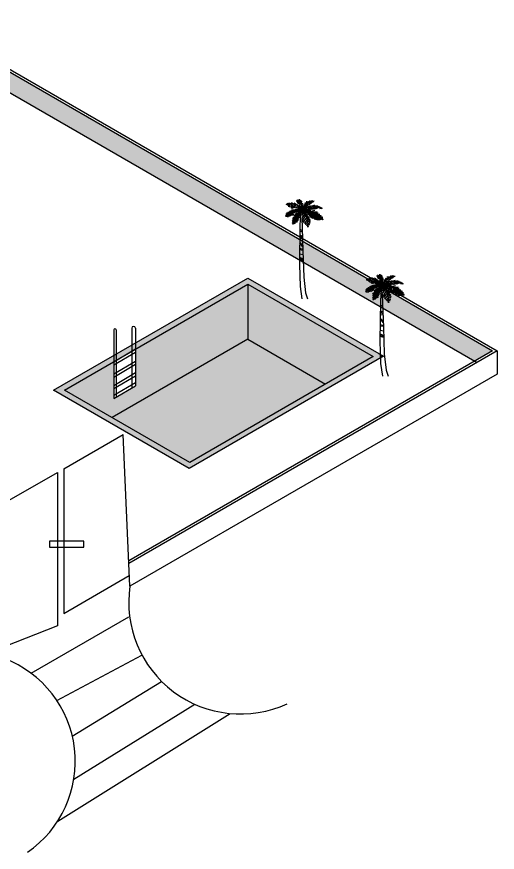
# Model space of a CAD drawing. Header units: millimetres. Extents: x -938220 to 926261, y -44187 to 232552.
# Drawn here: x 885087 to 926261, y -15580 to 56053 of the extents above; entities that cross this region are included whole.
import ezdxf

# ---------------------------------------------------------------- set-up
doc = ezdxf.new("R2010")
doc.units = ezdxf.units.MM
doc.layers.add('walls', color=7, linetype='Continuous', true_color=0xf8ce8b)
doc.layers.add('WINDOWS', color=7, linetype='Continuous', true_color=0xd4e480)
pattern_1 = [(0, (-30657.3, -18707), (0, 135.4836), []), (90, (-30657.3, -18707), (-203.2, 135.4836), [135.4836, -135.4836])]

# ---------------------------------------------------------------- blocks, each defined once
blk = doc.blocks.new('*U260')
for p, q in [((-7.5, 199.68), (-7.5, 197.946)), ((-5.567, 196.707), (-4.987, 201.167)), ((-4.407, 195.716), (-3.247, 200.672)), ((-2.474, 193.733), (-1.315, 199.433)), ((15.116, 194.477), (17.822, 198.689)), ((18.015, 195.716), (20.914, 198.689)), ((21.301, 196.459), (22.847, 198.441)), ((-29.729, 190.759), (-31.469, 191.255)), ((-30.309, 190.512), (-30.695, 189.025)), ((-25.283, 191.751), (-29.342, 192.246)), ((-28.763, 190.759), (-28.763, 188.281)), ((-26.443, 191.503), (-26.636, 186.051)), ((-20.064, 191.751), (-25.863, 193.238)), ((-23.737, 191.751), (-24.51, 185.06)), ((-21.031, 191.998), (-21.804, 183.325)), ((-15.232, 191.255), (-20.644, 193.981)), ((-17.551, 191.503), (-20.451, 181.343)), ((-14.265, 190.759), (-18.131, 182.086)), ((-9.433, 189.025), (-15.618, 193.238)), ((-11.753, 189.768), (-15.425, 182.83)), ((-8.08, 188.034), (-12.912, 182.83)), ((-6.727, 197.202), (-11.366, 197.45)), ((-4.987, 185.803), (-10.979, 182.086)), ((-3.441, 194.477), (-10.013, 195.716)), ((-1.894, 192.494), (-9.24, 193.733)), ((-6.147, 186.299), (-9.24, 190.264)), ((-3.247, 183.821), (-8.08, 181.838)), ((-0.541, 189.52), (-7.307, 192.494)), ((-5.76, 190.016), (0.618, 185.308)), ((-5.76, 188.034), (-1.508, 182.582)), ((-1.315, 181.591), (-5.374, 181.095)), ((-2.668, 185.803), (1.198, 181.343)), ((-1.121, 190.759), (0.232, 196.955)), ((0.038, 188.281), (1.778, 193.981)), ((1.005, 185.803), (2.358, 190.759)), ((1.005, 182.582), (2.938, 186.547)), ((2.938, 182.582), (6.61, 183.821)), ((4.098, 185.06), (4.678, 190.512)), ((4.871, 186.051), (10.09, 186.547)), ((4.871, 181.591), (8.544, 184.812)), ((5.644, 181.838), (13.569, 178.865)), ((5.837, 187.786), (7.577, 194.229)), ((6.997, 188.529), (12.216, 187.786)), ((7.77, 183.325), (16.082, 179.856)), ((8.544, 190.512), (13.763, 189.52)), ((9.317, 191.255), (10.283, 196.955)), ((9.51, 184.317), (15.502, 188.034)), ((11.25, 192.494), (15.889, 190.512)), ((11.25, 184.812), (17.628, 180.352)), ((11.829, 192.99), (13.182, 197.45)), ((13.956, 194.229), (14.729, 196.955)), ((14.536, 193.981), (17.242, 191.255)), ((14.536, 185.803), (19.948, 180.847)), ((15.695, 186.299), (19.368, 188.777)), ((16.082, 194.972), (17.822, 192.494)), ((17.242, 186.547), (23.041, 180.599)), ((18.015, 195.468), (18.981, 192.494)), ((19.368, 196.459), (19.948, 193.733)), ((19.368, 187.29), (26.133, 189.768)), ((20.721, 187.042), (25.167, 181.343)), ((20.914, 196.459), (21.301, 194.972)), ((22.074, 196.707), (23.427, 195.716)), ((23.234, 196.707), (23.62, 197.698)), ((23.814, 187.29), (26.907, 181.343)), ((24.78, 187.538), (31.546, 188.777)), ((26.133, 187.29), (29.419, 181.838)), ((28.066, 187.29), (30.966, 182.582)), ((29.806, 186.795), (32.319, 183.078)), ((29.999, 186.795), (33.092, 187.29)), ((32.512, 186.299), (35.218, 186.299)), ((33.479, 186.051), (34.445, 182.83)), ((35.605, 185.556), (37.151, 185.308)), ((35.798, 185.308), (36.958, 181.591)), ((38.118, 184.317), (38.504, 181.838)), ((39.857, 182.83), (40.244, 181.591)), ((-32.628, 167.961), (-33.208, 167.961)), ((-32.628, 167.713), (-32.435, 165.979)), ((-28.956, 172.174), (-32.435, 170.192)), ((-31.082, 169.944), (-32.435, 169.2)), ((-31.662, 168.705), (-31.082, 165.483)), ((-27.409, 173.413), (-30.695, 172.67)), ((-29.922, 170.687), (-27.989, 165.235)), ((-25.09, 175.148), (-28.376, 174.404)), ((-27.989, 172.422), (-26.056, 166.227)), ((-26.829, 173.661), (-23.544, 167.218)), ((-25.476, 174.652), (-21.224, 167.466)), ((-21.031, 177.626), (-24.897, 176.387)), ((-24.317, 175.891), (-18.711, 168.457)), ((-22.191, 176.635), (-16.391, 169.448)), ((-15.618, 179.36), (-20.644, 178.617)), ((-20.064, 177.626), (-15.812, 172.67)), ((-12.139, 167.961), (-19.098, 162.014)), ((-17.358, 178.617), (-13.299, 173.661)), ((-8.466, 171.678), (-16.585, 167.713)), ((-15.038, 179.36), (-10.786, 174.404)), ((-4.214, 175.148), (-14.072, 170.935)), ((-12.719, 166.722), (-9.046, 154.828)), ((-12.332, 180.104), (-9.433, 175.643)), ((-10.979, 168.457), (-7.887, 157.801)), ((-10.206, 180.104), (-8.08, 175.891)), ((-8.853, 170.935), (-7.113, 160.527)), ((-1.701, 176.882), (-8.66, 175.396)), ((-8.273, 180.104), (-6.147, 176.635)), ((-6.92, 172.917), (-5.374, 163.253)), ((-6.34, 179.608), (-4.6, 177.13)), ((-4.6, 174.9), (-4.021, 166.722)), ((-4.021, 179.36), (-2.861, 177.378)), ((-2.668, 176.387), (-2.376, 170.594)), ((-0.348, 180.352), (-1.894, 180.104)), ((-0.928, 176.882), (-1.508, 173.909)), ((2.551, 175.891), (-0.928, 171.431)), ((3.711, 174.404), (-0.541, 167.961)), ((5.257, 171.926), (-0.155, 163.005)), ((1.585, 177.13), (0.038, 174.652)), ((7.384, 168.705), (0.812, 157.553)), ((1.585, 177.13), (6.61, 176.139)), ((2.938, 175.891), (8.737, 173.413)), ((4.098, 180.847), (8.35, 179.608)), ((4.291, 173.909), (12.216, 168.953)), ((6.224, 178.121), (8.157, 175.148)), ((6.417, 170.439), (14.729, 164.492)), ((7.384, 178.369), (10.476, 179.36)), ((8.157, 178.121), (10.476, 172.422)), ((8.544, 165.979), (16.662, 160.527)), ((10.476, 177.874), (12.796, 169.696)), ((11.829, 177.874), (18.015, 179.113)), ((13.182, 177.874), (14.729, 166.97)), ((15.889, 177.13), (16.855, 164.492)), ((18.015, 177.13), (26.133, 179.113)), ((18.981, 175.891), (19.561, 163.005)), ((20.914, 175.891), (30.966, 176.635)), ((21.688, 175.396), (22.074, 161.518)), ((23.814, 174.404), (25.554, 160.279)), ((25.554, 173.661), (33.285, 173.661)), ((26.52, 173.165), (28.066, 159.784)), ((28.839, 172.174), (36.378, 170.687)), ((29.226, 171.926), (30.966, 158.545)), ((30.966, 170.687), (38.891, 167.713)), ((32.126, 169.696), (32.512, 158.545)), ((34.058, 168.705), (34.445, 158.545)), ((35.412, 167.713), (41.404, 164.988)), ((36.378, 166.474), (35.605, 158.792)), ((37.731, 165.235), (36.958, 159.288)), ((37.924, 165.235), (41.404, 163.749)), ((-14.265, 164.244), (-19.678, 158.049)), ((-16.005, 160.031), (-19.484, 154.084)), ((-18.131, 153.589), (-19.484, 151.606)), ((-17.938, 152.597), (-16.972, 151.111)), ((-17.358, 155.819), (-14.845, 151.358)), ((-16.585, 158.545), (-13.106, 152.35)), ((-15.618, 160.775), (-12.332, 154.332)), ((-14.265, 163.749), (-10.786, 154.828)), ((9.317, 164.244), (2.358, 154.332)), ((10.863, 159.784), (4.484, 152.35)), ((11.829, 155.075), (6.804, 150.119)), ((12.603, 151.111), (8.544, 148.385)), ((10.09, 162.51), (17.435, 157.058)), ((11.443, 157.553), (16.855, 154.332)), ((12.216, 153.093), (16.082, 151.606)), ((12.603, 149.872), (15.116, 149.128)), ((38.504, 164.492), (38.504, 159.536)), ((39.664, 163.253), (42.37, 161.766)), ((39.857, 162.757), (39.857, 160.031)), ((40.824, 161.766), (41.21, 160.031)), ((41.21, 161.518), (42.757, 160.279)), ((-4.081, 140.645), (0.753, 138.261)), ((-4.081, 137.547), (0.753, 135.163)), ((12.216, 148.137), (10.09, 147.393)), ((12.409, 145.659), (11.056, 145.659)), ((12.409, 146.898), (13.763, 146.402)), ((-4.081, 129.205), (1.124, 126.821)), ((-4.081, 127.298), (1.31, 123.246)), ((-4.081, 121.578), (1.31, 120.863)), ((-4.639, 102.273), (1.868, 100.604)), ((-4.453, 112.283), (1.682, 105.133)), ((-4.453, 99.651), (2.24, 98.459)), ((-4.267, 114.428), (1.682, 108.708)), ((-4.825, 83.921), (2.612, 81.061)), ((-4.453, 91.071), (2.426, 89.641)), ((-4.639, 81.299), (2.797, 78.916)), ((-4.639, 78.916), (2.797, 76.771))]:
    blk.add_line(p, q)
for points in [[(-2.363, 170.553), (-3.88, 148.505), (-4.988, 69.634), (-3.325, 24.869), (0, 0)], [(-0.116, 162.848), (0.554, 143.532), (2.217, 96.635), (3.88, 44.054), (7.76, 12.079), (11.64, 0)]]:
    blk.add_lwpolyline(points)
for centre, radius, start, end in [((-18.427, 181.448), 19.715, 350.285, 64.11229), ((-21.738, 166.094), 25.899, 27.67115, 112.5305), ((25.595, 171.567), 25.395, 91.40319, 163.882), ((23.687, 155.341), 32.188, 56.19272, 134.3213), ((-9.259, 151.732), 28.386, 68.38311, 147.5322), ((14.394, 148.393), 32.752, 113.7592, 177.4133), ((5.828, 132.718), 45.639, 35.98777, 95.82273), ((-32.8, 147.923), 45.309, 356.1943, 41.37848)]:
    blk.add_arc(centre, radius, start, end)

msp = doc.modelspace()

# ---------------------------------------------------------------- hatches: boundary and pattern name
at = {"layer": 'walls', "ltscale": 5, "transparency": 33554610}
h = msp.add_hatch(dxfattribs=at)
h.set_pattern_fill('AR-BRSTD', scale=2)
h.set_pattern_definition(pattern_1)
h.paths.add_polyline_path([(889189.2, 24037.8), (893408, 26473.5), (893408, 27015.5), (888250.4, 24037.8), (899870.3, 17329), (916251.4, 26786.6), (916239.4, 27107.1), (904903.1, 33652.2), (895259, 28084.2), (895259, 27542.2), (904903.1, 33110.2), (915624.5, 26920.2), (899910.6, 17847.8)])
h.paths.add_polyline_path([(894943.6, 27387.6), (894943.6, 27902.1), (893604.4, 27128.9), (893604.4, 26587.6)], flags=17)
h.paths.add_polyline_path([(895259, 28084.2), (894943.6, 27902.1), (894943.6, 27387.6), (895259, 27576)], flags=17)
h.paths.add_polyline_path([(893604.4, 27128.9), (893408, 27015.5), (893408, 26473.5), (893570.8, 26567.5), (893604.4, 26587.6)], flags=17)
h = msp.add_hatch(dxfattribs=at)
h.set_pattern_fill('AR-BRSTD', scale=2)
h.set_pattern_definition(pattern_1)
h.paths.add_polyline_path([(916523, 26943.4), (916239.4, 27107.1), (916251.4, 26786.6)])
at = {"layer": 'WINDOWS', "ltscale": 5, "true_color": 0xadddf7, "transparency": 33554610}
h = msp.add_hatch(dxfattribs=at)
h.set_pattern_fill('BRICK', color=141, scale=100)
h.set_pattern_definition([(0, (-30657.3, -18707), (0, 635), []), (90, (-30657.3, -18707), (-1270, 8e-14), [635, -635]), (90, (-30022.3, -18707), (-1270, 8e-14), [-635, 635])])
h.paths.add_polyline_path([(821562.8, 24243), (821562.8, 22243), (871165.4, -6395.1), (871165.4, -4395.1)])
h.paths.add_polyline_path([(876658.6, 55821.6), (821962.8, 24243), (823494.8, 23358.4), (876658.6, 54052.5), (924329.2, 26529.9), (925861.2, 27414.4)])
at = {"layer": 'WINDOWS', "ltscale": 5, "transparency": 33554569}
h = msp.add_hatch(color=6, dxfattribs=at)
h.dxf.hatch_style = 1
h.set_gradient(color1=(255, 255, 255))
h.paths.add_polyline_path([(904903.1, 33110.2), (895259, 27542.2), (895259, 24396), (893408, 23311.8), (893408, 26473.5), (889189.2, 24037.8), (893271.1, 21681.1), (904903.1, 28396.8)])
h.paths.add_polyline_path([(904903.1, 33110.2), (904903.1, 28396.8), (911542.6, 24563.5), (915624.5, 26920.2)])
at = {"layer": 'WINDOWS', "ltscale": 5, "transparency": 33554610}
h = msp.add_hatch(color=6, dxfattribs=at)
h.dxf.hatch_style = 1
h.set_gradient(color1=(128, 128, 128), color2=(128, 128, 128), tint=1)
h.paths.add_polyline_path([(911542.6, 24563.5), (904903.1, 28396.8), (893271.1, 21681.1), (899910.6, 17847.8)])

# ---------------------------------------------------------------- linework, layer by layer
at = {"layer": 'walls', "color": 6, "ltscale": 5}
for p, q in [((888250.4, 24037.8), (904903.1, 33652.2)), ((904903.1, 33652.2), (916523, 26943.4)), ((893408, 29210.1), (893408, 23311.8)), ((893604.4, 29210.1), (893604.4, 23426.9)), ((894943.6, 29349.2), (894943.6, 24211.3)), ((895259, 29349.2), (895259, 24396)), ((893408, 26470.2), (895259, 27576)), ((893408, 26199.7), (895259, 27305.5)), ((893408, 25426.4), (895259, 26532.2)), ((916523, 26943.4), (899870.3, 17329)), ((916093.9, 27191.2), (916523, 26943.4)), ((893408, 25155.9), (895259, 26261.6)), ((893408, 24439.1), (895259, 25544.8)), ((893408, 24168.5), (895259, 25274.3)), ((893408, 23604.9), (895259, 24691.7)), ((893408, 23311.8), (895259, 24396)), ((899870.3, 17329), (888250.4, 24037.8)), ((889114.3, 17300.5), (894198.8, 20236.1)), ((894788.3, 7243.5), (894198.8, 20236.1)), ((889114.3, 17300.5), (889114.3, 4904.3)), ((884029.7, 14364.9), (888569.6, 16986)), ((888569.6, 16986), (888569.6, 3827.5)), ((894788.3, 7243.5), (894680.2, 9181.2)), ((889114.3, 4904.3), (894734.2, 8149)), ((886315.3, -225.8), (894685.7, 4606.9)), ((888569.6, 3827.5), (884024.9, 2029.3)), ((888532.8, -2571.3), (895818.8, 1329.8)), ((889851.9, -5614.3), (897500.6, -931.9)), ((889984.1, -9302.1), (900348, -2888.6)), ((888601, -12904.3), (903381.2, -3682.4))]:
    msp.add_line(p, q, dxfattribs=at)
msp.add_lwpolyline([(887904, 10575.1), (890829.6, 10575.1), (890829.6, 11102.4), (887904, 11102.4)], close=True, dxfattribs=at)
for centre, radius, start, end in [((895101.3, 29349.2), 157.7, 360, 180), ((893506.2, 29210.1), 98.2, 360, 180), ((904254.5, 5846.4), 9568.8, 171.604453, 294.749185), ((880663.4, -7790), 9442.5, 304.410177, 69.114486)]:
    msp.add_arc(centre, radius, start, end, dxfattribs=at)
at = {"layer": 'WINDOWS', "ltscale": 5}
for p, q in [((876658.6, 56052.5), (926261.2, 27414.4)), ((876658.6, 55821.6), (925861.2, 27414.4)), ((876658.6, 54052.5), (924529.2, 26414.4)), ((889189.2, 24037.8), (904903.1, 33110.2)), ((904903.1, 33110.2), (915624.5, 26920.2)), ((904903.1, 33110.2), (904903.1, 28396.8)), ((904903.1, 28396.8), (893271.1, 21681.1)), ((904903.1, 28396.8), (911542.6, 24563.5)), ((926261.2, 27414.4), (894680.2, 9181.2)), ((925861.2, 27414.4), (894689.6, 9417.5)), ((926261.2, 27414.4), (926261.2, 25414.4)), ((915624.5, 26920.2), (899910.6, 17847.8)), ((926261.2, 25414.4), (894788.3, 7243.5)), ((899910.6, 17847.8), (889189.2, 24037.8))]:
    msp.add_line(p, q, dxfattribs=at)

# ---------------------------------------------------------------- block references
at = {"layer": 'WINDOWS'}
for p, xscale, yscale, zscale in [((909513.8, 31862.4), 42.48023511125795, 42.48023511125795, 42.48023511125795), ((916413.3, 25234.3), 43.43820149932888, 43.43820149932888, 43.43820149932888)]:
    msp.add_blockref('*U260', p, dxfattribs=dict(at, xscale=xscale, yscale=yscale, zscale=zscale))

doc.saveas('drawing.dxf')
